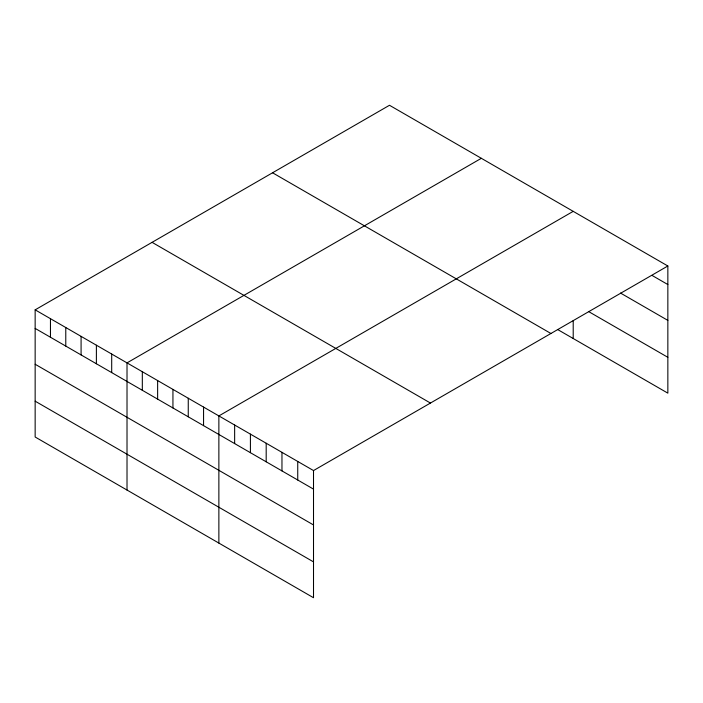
<?xml version="1.0" encoding="UTF-8"?>
<svg xmlns="http://www.w3.org/2000/svg" width="703" height="703" viewBox="0 0 703 703"><rect width="100%" height="100%" fill="white"/><g stroke="black" fill="none" stroke-linecap="round" stroke-linejoin="round"><path stroke-width="1.05" d="M35.15 309.847L313.512 470.562L313.512 597.726L35.15 437.011L35.15 309.847L389.488 105.274L667.85 265.989L667.85 393.153L557.892 329.672M481.344 158.307L127.015 362.88L127.015 490.053M573.209 211.348L218.87 415.921L218.87 543.085M313.512 470.562L667.85 265.989M652.076 275.435L667.85 284.548M620.529 293.063L667.85 320.383M588.982 311.781L667.85 357.309M272.553 172.78L550.924 333.494M152.076 242.342L430.447 403.047M35.15 328.406L313.512 489.121M35.15 364.251L313.512 524.956M35.15 401.176L313.512 561.882M573.209 320.594L573.209 338.512M297.738 461.449L297.738 480.008M281.965 452.345L281.965 470.905M266.191 443.241L266.191 461.801M250.417 434.129L250.417 452.688M234.644 425.025L234.644 443.584M203.562 407.081L203.562 425.64M188.255 398.241L188.255 416.8M172.938 389.4L172.938 407.96M157.63 380.56L157.63 399.119M142.322 371.72L142.322 390.279M111.698 354.04L111.698 372.599M96.39 345.208L96.39 363.767M81.082 336.368L81.082 354.927M65.774 327.528L65.774 346.087M50.458 318.687L50.458 337.247"/></g></svg>
